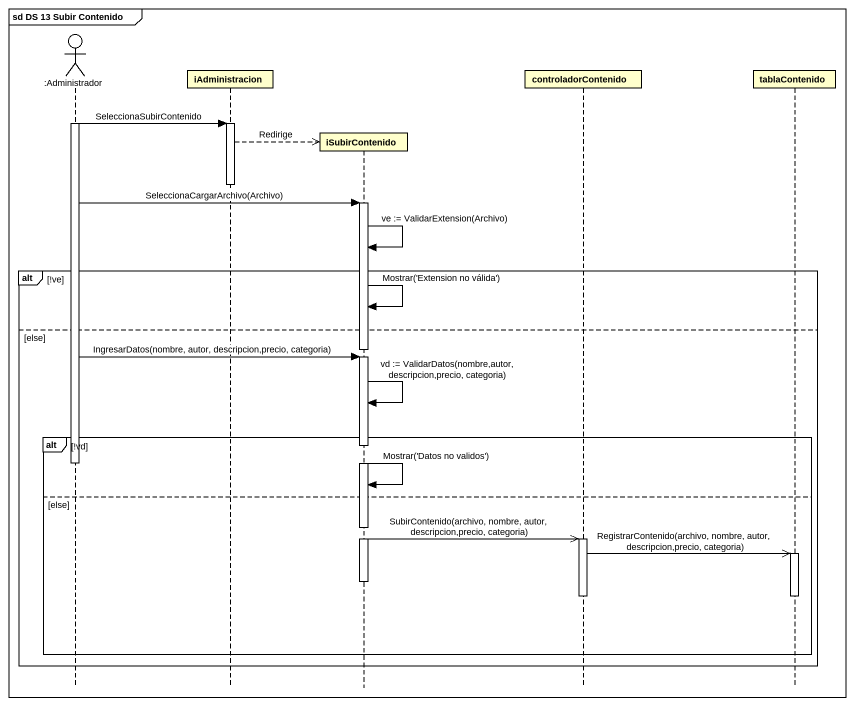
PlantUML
@startuml
mainframe sd DS 13 Subir Contenido
hide footbox
actor ":Administrador" as Administrador
participant iAdministracion
participant iSubirContenido
participant controladorContenido
participant tablaContenido

activate Administrador
Administrador -> iAdministracion : SeleccionaSubirContenido
activate iAdministracion
iAdministracion -->> iSubirContenido ** : Redirige
deactivate iAdministracion
Administrador -> iSubirContenido : SeleccionaCargarArchivo(Archivo)
activate iSubirContenido
iSubirContenido -> iSubirContenido : ve := ValidarExtension(Archivo)
alt !ve
  iSubirContenido -> iSubirContenido : Mostrar('Extension no válida')
else else
  deactivate iSubirContenido
  Administrador -> iSubirContenido : IngresarDatos(nombre, autor, descripcion,precio, categoria)
  activate iSubirContenido
  iSubirContenido -> iSubirContenido : vd := ValidarDatos(nombre,autor, descripcion,precio, categoria)
  alt !vd
    deactivate Administrador
    iSubirContenido -> iSubirContenido : Mostrar('Datos no validos')
  else else
    iSubirContenido ->> controladorContenido : SubirContenido(archivo, nombre, autor, descripcion,precio, categoria)
    activate controladorContenido
    controladorContenido ->> tablaContenido : RegistrarContenido(archivo, nombre, autor, descripcion,precio, categoria)
    activate tablaContenido
    deactivate iSubirContenido
    deactivate controladorContenido
    deactivate tablaContenido
  end
end
@enduml
